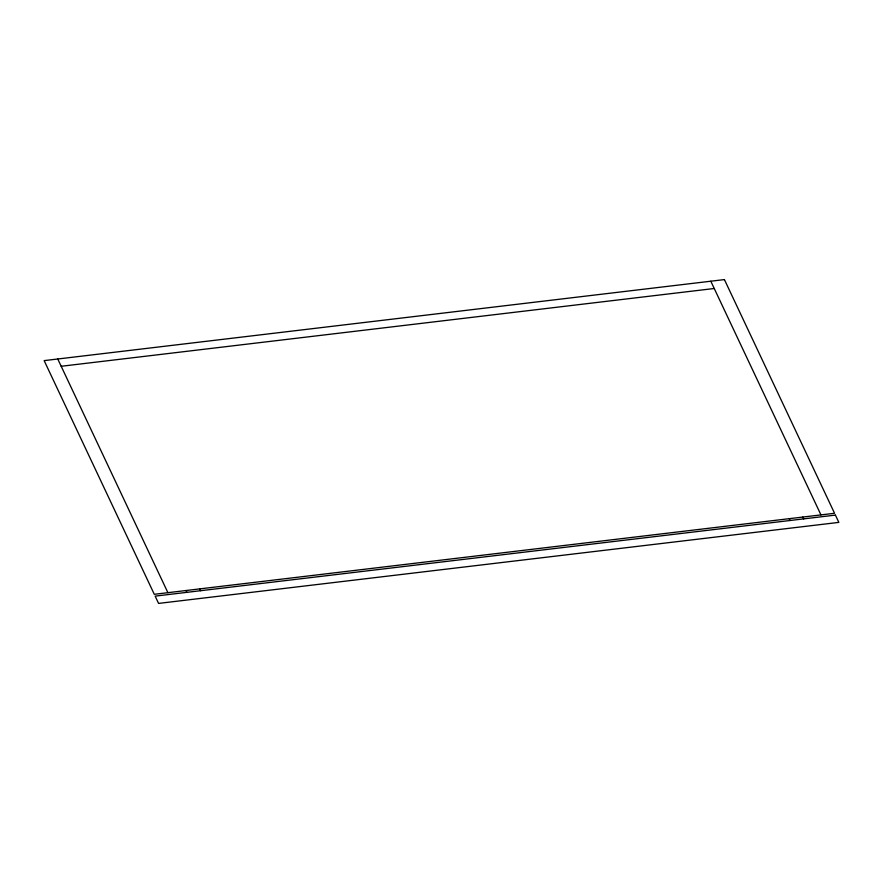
<?xml version="1.0" encoding="UTF-8"?>
<svg xmlns="http://www.w3.org/2000/svg" width="883" height="883" viewBox="0 0 883 883"><rect width="100%" height="100%" fill="white"/><g stroke="black" fill="none" stroke-linecap="round" stroke-linejoin="round"><path stroke-width="1.32" d="M61.192 366.279L714.237 288.498M710.804 281.213L820.958 514.899M802.813 517.063L803.673 518.884M789.203 518.685L790.064 520.506M199.646 588.895L200.507 590.716M186.037 590.517L186.898 592.338M57.759 358.995L167.902 592.681M724.413 279.591L44.15 360.617L154.293 594.303L834.556 513.277L724.413 279.591M835.417 515.098L155.154 596.124L158.587 603.409L838.85 522.383L835.417 515.098"/></g></svg>
